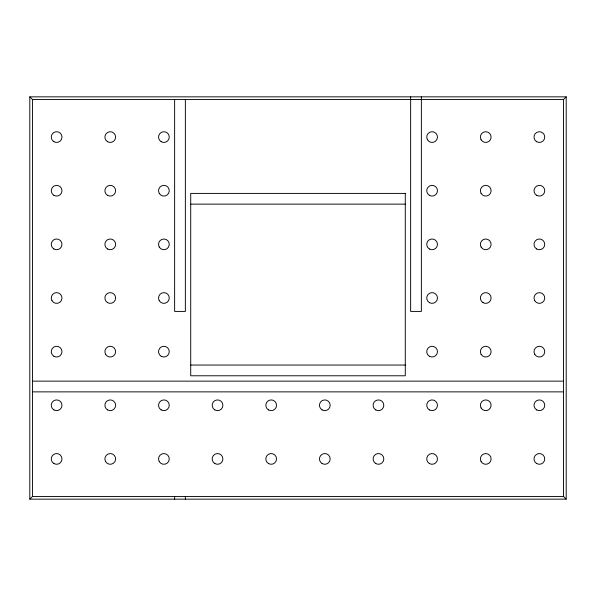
<?xml version="1.0" encoding="UTF-8"?>
<svg xmlns="http://www.w3.org/2000/svg" width="596" height="596" viewBox="0 0 596 596"><rect width="100%" height="100%" fill="white"/><g stroke="black" fill="none" stroke-linecap="round" stroke-linejoin="round"><path stroke-width="0.89" d="M29.8 499.15L32.482 496.468L563.518 496.468L566.2 499.15L566.2 96.85L29.8 96.85L29.8 499.15L566.2 499.15M29.8 96.85L32.482 99.532L563.518 99.532L566.2 96.85M190.72 204.13L405.28 204.13M190.72 365.05L405.28 365.05M32.482 381.142L563.518 381.142M32.482 391.87L563.518 391.87M563.518 99.532L563.518 496.468M421.372 96.85L421.372 311.41L410.644 311.41L410.644 96.85M185.356 99.532L185.356 311.41L174.628 311.41L174.628 99.532M185.356 496.468L185.356 499.15M174.628 496.468L174.628 499.15M32.482 99.532L32.482 496.468M405.28 193.402L190.72 193.402L190.72 375.778L405.28 375.778L405.28 193.402M159.251 461.602A5.364 5.364 0 0 0 168.549 461.602A5.364 5.364 0 0 0 163.9 453.556A5.364 5.364 0 0 0 159.251 461.602M53.938 463.569A5.364 5.364 0 0 0 61.984 458.92A5.364 5.364 0 0 0 53.938 454.271A5.364 5.364 0 0 0 53.938 463.569M105.611 461.602A5.364 5.364 0 0 0 114.909 461.602A5.364 5.364 0 0 0 110.26 453.556A5.364 5.364 0 0 0 105.611 461.602M536.698 463.569A5.364 5.364 0 0 0 544.744 458.92A5.364 5.364 0 0 0 536.698 454.271A5.364 5.364 0 0 0 536.698 463.569M481.091 461.602A5.364 5.364 0 0 0 490.389 461.602A5.364 5.364 0 0 0 485.74 453.556A5.364 5.364 0 0 0 481.091 461.602M429.418 463.569A5.364 5.364 0 0 0 437.464 458.92A5.364 5.364 0 0 0 429.418 454.271A5.364 5.364 0 0 0 429.418 463.569M161.218 409.929A5.364 5.364 0 0 0 169.264 405.28A5.364 5.364 0 0 0 161.218 400.631A5.364 5.364 0 0 0 161.218 409.929M53.938 409.929A5.364 5.364 0 0 0 61.984 405.28A5.364 5.364 0 0 0 53.938 400.631A5.364 5.364 0 0 0 53.938 409.929M107.578 409.929A5.364 5.364 0 0 0 115.624 405.28A5.364 5.364 0 0 0 107.578 400.631A5.364 5.364 0 0 0 107.578 409.929M536.698 409.929A5.364 5.364 0 0 0 544.744 405.28A5.364 5.364 0 0 0 536.698 400.631A5.364 5.364 0 0 0 536.698 409.929M481.091 407.962A5.364 5.364 0 0 0 490.389 407.962A5.364 5.364 0 0 0 485.74 399.916A5.364 5.364 0 0 0 481.091 407.962M429.418 409.929A5.364 5.364 0 0 0 437.464 405.28A5.364 5.364 0 0 0 429.418 400.631A5.364 5.364 0 0 0 429.418 409.929M161.218 356.289A5.364 5.364 0 0 0 169.264 351.64A5.364 5.364 0 0 0 161.218 346.991A5.364 5.364 0 0 0 161.218 356.289M53.938 356.289A5.364 5.364 0 0 0 61.984 351.64A5.364 5.364 0 0 0 53.938 346.991A5.364 5.364 0 0 0 53.938 356.289M105.611 354.322A5.364 5.364 0 0 0 114.909 354.322A5.364 5.364 0 0 0 110.26 346.276A5.364 5.364 0 0 0 105.611 354.322M534.731 354.322A5.364 5.364 0 0 0 544.029 354.322A5.364 5.364 0 0 0 539.38 346.276A5.364 5.364 0 0 0 534.731 354.322M481.091 354.322A5.364 5.364 0 0 0 490.389 354.322A5.364 5.364 0 0 0 485.74 346.276A5.364 5.364 0 0 0 481.091 354.322M429.418 356.289A5.364 5.364 0 0 0 437.464 351.64A5.364 5.364 0 0 0 429.418 346.991A5.364 5.364 0 0 0 429.418 356.289M159.251 300.682A5.364 5.364 0 0 0 168.549 300.682A5.364 5.364 0 0 0 163.9 292.636A5.364 5.364 0 0 0 159.251 300.682M51.971 300.682A5.364 5.364 0 0 0 61.269 300.682A5.364 5.364 0 0 0 56.62 292.636A5.364 5.364 0 0 0 51.971 300.682M107.578 302.649A5.364 5.364 0 0 0 115.624 298A5.364 5.364 0 0 0 107.578 293.351A5.364 5.364 0 0 0 107.578 302.649M534.731 300.682A5.364 5.364 0 0 0 544.029 300.682A5.364 5.364 0 0 0 539.38 292.636A5.364 5.364 0 0 0 534.731 300.682M483.058 302.649A5.364 5.364 0 0 0 491.104 298A5.364 5.364 0 0 0 483.058 293.351A5.364 5.364 0 0 0 483.058 302.649M429.418 302.649A5.364 5.364 0 0 0 437.464 298A5.364 5.364 0 0 0 429.418 293.351A5.364 5.364 0 0 0 429.418 302.649M159.251 247.042A5.364 5.364 0 0 0 168.549 247.042A5.364 5.364 0 0 0 163.9 238.996A5.364 5.364 0 0 0 159.251 247.042M53.938 249.009A5.364 5.364 0 0 0 61.984 244.36A5.364 5.364 0 0 0 53.938 239.711A5.364 5.364 0 0 0 53.938 249.009M107.578 249.009A5.364 5.364 0 0 0 115.624 244.36A5.364 5.364 0 0 0 107.578 239.711A5.364 5.364 0 0 0 107.578 249.009M536.698 249.009A5.364 5.364 0 0 0 544.744 244.36A5.364 5.364 0 0 0 536.698 239.711A5.364 5.364 0 0 0 536.698 249.009M481.091 247.042A5.364 5.364 0 0 0 490.389 247.042A5.364 5.364 0 0 0 485.74 238.996A5.364 5.364 0 0 0 481.091 247.042M429.418 249.009A5.364 5.364 0 0 0 437.464 244.36A5.364 5.364 0 0 0 429.418 239.711A5.364 5.364 0 0 0 429.418 249.009M159.251 193.402A5.364 5.364 0 0 0 168.549 193.402A5.364 5.364 0 0 0 163.9 185.356A5.364 5.364 0 0 0 159.251 193.402M53.938 195.369A5.364 5.364 0 0 0 61.984 190.72A5.364 5.364 0 0 0 53.938 186.071A5.364 5.364 0 0 0 53.938 195.369M107.578 195.369A5.364 5.364 0 0 0 115.624 190.72A5.364 5.364 0 0 0 107.578 186.071A5.364 5.364 0 0 0 107.578 195.369M536.698 195.369A5.364 5.364 0 0 0 544.744 190.72A5.364 5.364 0 0 0 536.698 186.071A5.364 5.364 0 0 0 536.698 195.369M481.091 193.402A5.364 5.364 0 0 0 490.389 193.402A5.364 5.364 0 0 0 485.74 185.356A5.364 5.364 0 0 0 481.091 193.402M429.418 195.369A5.364 5.364 0 0 0 437.464 190.72A5.364 5.364 0 0 0 429.418 186.071A5.364 5.364 0 0 0 429.418 195.369M161.218 141.729A5.364 5.364 0 0 0 169.264 137.08A5.364 5.364 0 0 0 161.218 132.431A5.364 5.364 0 0 0 161.218 141.729M53.938 141.729A5.364 5.364 0 0 0 61.984 137.08A5.364 5.364 0 0 0 53.938 132.431A5.364 5.364 0 0 0 53.938 141.729M107.578 141.729A5.364 5.364 0 0 0 115.624 137.08A5.364 5.364 0 0 0 107.578 132.431A5.364 5.364 0 0 0 107.578 141.729M536.698 141.729A5.364 5.364 0 0 0 544.744 137.08A5.364 5.364 0 0 0 536.698 132.431A5.364 5.364 0 0 0 536.698 141.729M481.091 139.762A5.364 5.364 0 0 0 490.389 139.762A5.364 5.364 0 0 0 485.74 131.716A5.364 5.364 0 0 0 481.091 139.762M427.451 139.762A5.364 5.364 0 0 0 436.749 139.762A5.364 5.364 0 0 0 432.1 131.716A5.364 5.364 0 0 0 427.451 139.762M214.858 463.569A5.364 5.364 0 0 0 222.904 458.92A5.364 5.364 0 0 0 214.858 454.271A5.364 5.364 0 0 0 214.858 463.569M268.498 463.569A5.364 5.364 0 0 0 276.544 458.92A5.364 5.364 0 0 0 268.498 454.271A5.364 5.364 0 0 0 268.498 463.569M322.138 463.569A5.364 5.364 0 0 0 330.184 458.92A5.364 5.364 0 0 0 322.138 454.271A5.364 5.364 0 0 0 322.138 463.569M375.778 463.569A5.364 5.364 0 0 0 383.824 458.92A5.364 5.364 0 0 0 375.778 454.271A5.364 5.364 0 0 0 375.778 463.569M214.858 409.929A5.364 5.364 0 0 0 222.904 405.28A5.364 5.364 0 0 0 214.858 400.631A5.364 5.364 0 0 0 214.858 409.929M268.498 409.929A5.364 5.364 0 0 0 276.544 405.28A5.364 5.364 0 0 0 268.498 400.631A5.364 5.364 0 0 0 268.498 409.929M322.138 409.929A5.364 5.364 0 0 0 330.184 405.28A5.364 5.364 0 0 0 322.138 400.631A5.364 5.364 0 0 0 322.138 409.929M375.778 409.929A5.364 5.364 0 0 0 383.824 405.28A5.364 5.364 0 0 0 375.778 400.631A5.364 5.364 0 0 0 375.778 409.929"/></g></svg>
